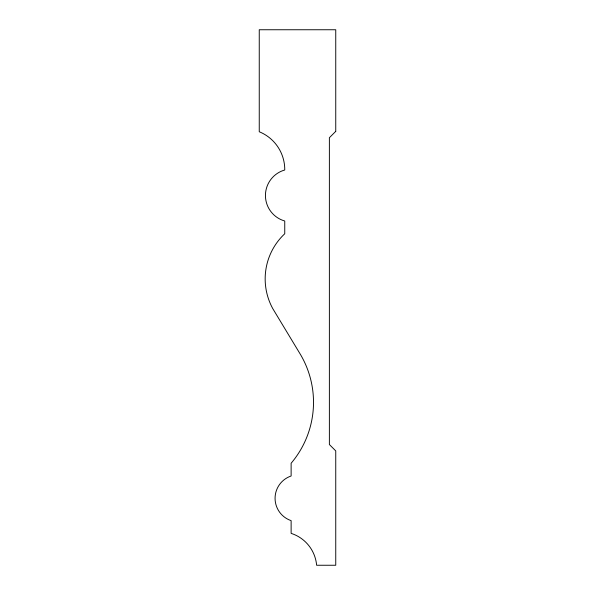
<?xml version="1.0" encoding="UTF-8"?>
<svg xmlns="http://www.w3.org/2000/svg" width="595" height="595" viewBox="0 0 595 595"><rect width="100%" height="100%" fill="white"/><g stroke="black" fill="none" stroke-linecap="round" stroke-linejoin="round"><path stroke-width="0.89" d="M335.751 131.346L329.377 137.72L329.377 444.524L335.751 450.906L335.751 565.25L316.622 565.25A36.816 36.816 0 0 0 291.126 533.373L291.126 520.625A23.532 23.532 0 0 1 291.126 476L291.126 463.252A94.166 94.166 0 0 0 300.691 354.873L272.77 308.612A61.85 61.85 0 0 1 284.752 233.753L284.752 220.998A26.492 26.492 0 0 1 284.752 169.999A40.839 40.839 0 0 0 259.249 131.748L259.249 29.75L335.751 29.75L335.751 131.346"/></g></svg>
